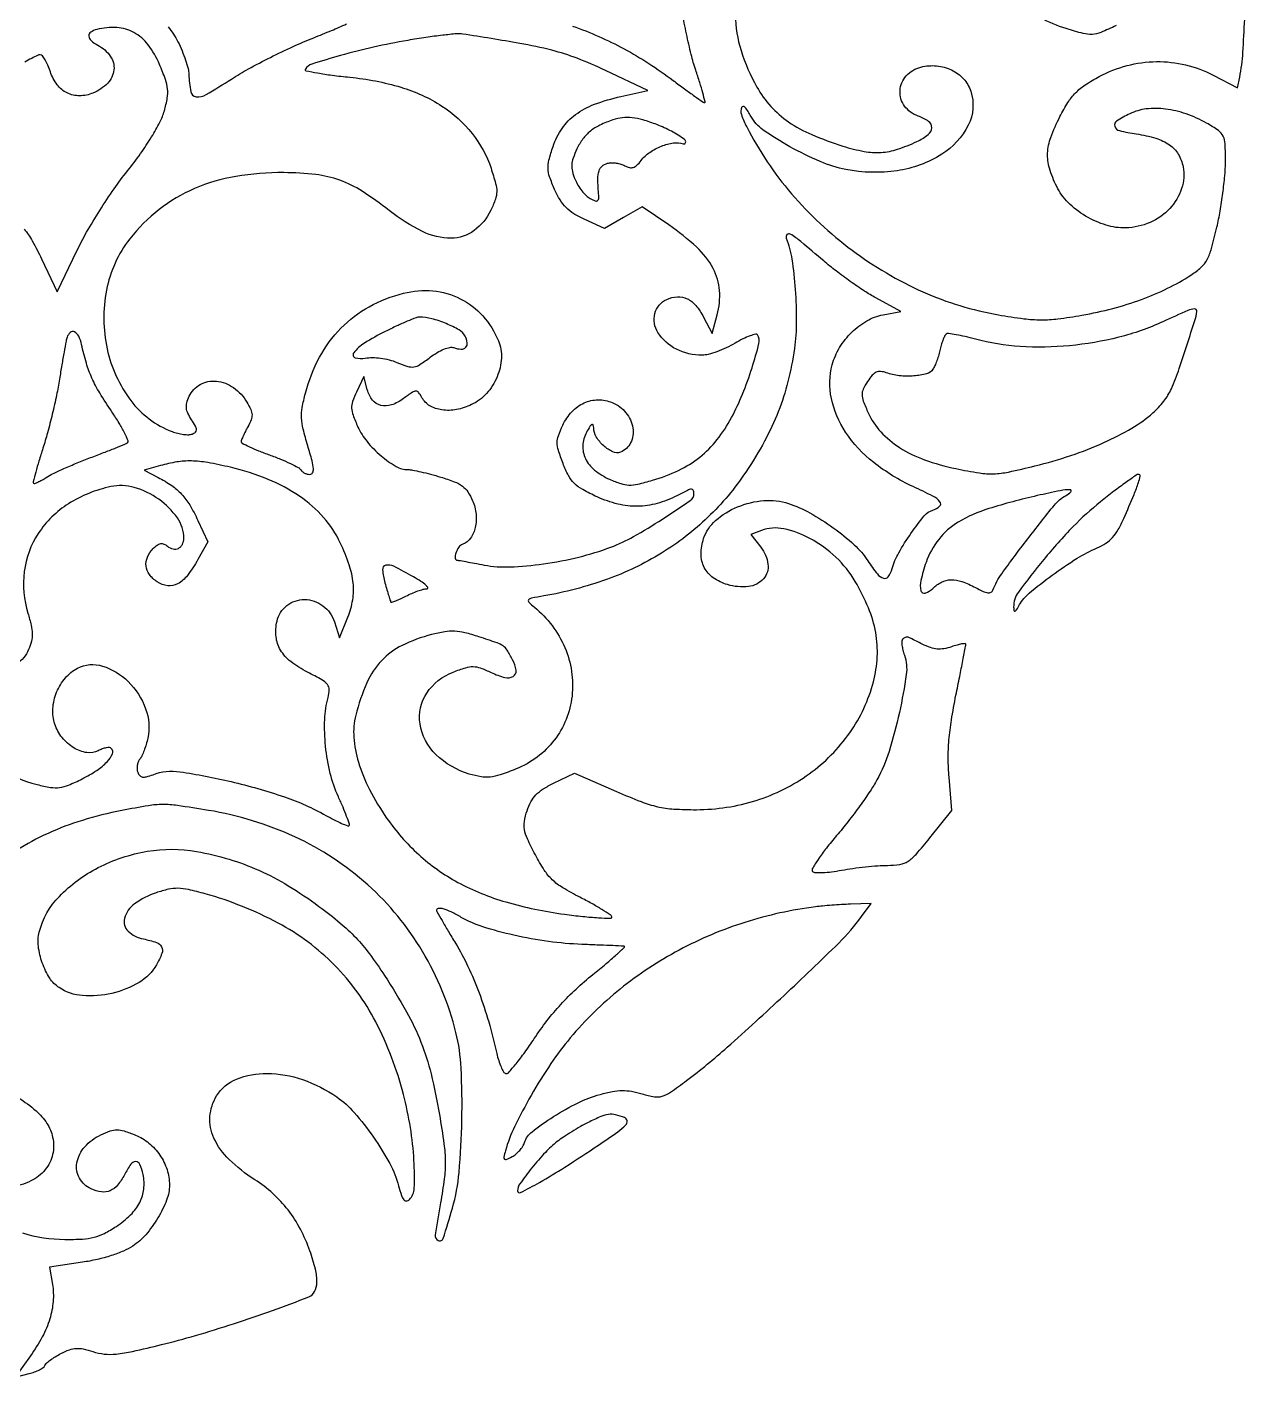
# Model space of a CAD drawing. Extents: x 112 to 728, y 34 to 646.
# Drawn here: x 472.1 to 728.2, y 33.7 to 316.8 of the extents above; entities that cross this region are included whole.
import ezdxf

# ---------------------------------------------------------------- set-up
doc = ezdxf.new("R2010")
doc.units = 0

msp = doc.modelspace()

# ---------------------------------------------------------------- linework, layer by layer
for points in [[(620.660355, 319.314813, 0.072001), (621.85928, 311.907203, 0.052571), (625.181151, 304.248712, 0.055483), (628.113122, 300.186262, 0.058323), (631.82245, 296.944253, 0.049353), (636.707062, 294.255872, 0.0257), (643.237706, 291.848886, 0.029354), (647.684644, 290.746303, 0.061779), (651.230029, 290.529951, 0.063367), (654.663494, 291.186782, 0.032358), (658.745993, 292.818697, 0.052232), (661.111272, 294.266711, 0.22116), (661.861176, 295.700917, 0.258865), (661.201877, 297.031142, 0.067254), (658.993972, 298.151946, -0.152296), (656.164471, 300.24853, -0.173519), (655.213305, 303.46871, -0.171232), (656.518109, 306.593276, -0.148614), (659.574309, 308.429294, -0.084262), (662.888413, 308.687581, -0.089991), (666.020997, 307.821129, -0.094855), (668.522799, 305.964294, -0.106497), (670.038652, 303.382882, -0.198958), (669.508079, 296.227227, -0.136638), (663.961232, 290.132766, -0.104375), (654.587151, 286.68104, -0.084972), (643.868657, 286.946058, -0.052274), (638.476664, 288.606374, -0.026827), (632.122951, 291.729049, -0.024553), (626.455995, 295.278308, -0.118237), (623.945495, 298.101844, 0.046403), (622.667782, 300.034562, 0.575022), (621.968186, 299.928985, 0.18252), (621.944359, 298.462547, 0.031742), (623.063334, 295.875854, 0.059685), (632.464351, 281.864662, 0.054878), (645.153231, 270.021191, 0.055265), (660.018397, 261.293675, 0.062477), (675.839619, 256.474379, 0.009952), (681.185341, 255.661067, 0.031592), (684.792055, 255.415729, 0.032896), (688.323478, 255.631457, 0.011507), (693.356637, 256.39108, 0.02075), (699.830494, 257.800061, 0.024197), (705.835266, 259.68508, 0.025586), (711.312523, 262.024914, 0.030384), (716.204682, 264.797698, 0.039873), (718.321456, 266.427312, 0.084697), (719.595046, 268.0481, 0.057309), (720.534309, 270.382558, 0.010776), (721.659043, 274.852896, 0.013629), (722.332606, 278.21583, 0.009797), (722.908161, 282.002906, 0.009905), (723.314071, 285.630852, 0.02099), (723.454362, 288.454868, 0.0117), (723.39389, 292.297426, 0.102671), (722.985294, 293.940305, 0.129729), (721.982302, 295.115738, 0.022785), (719.5, 296.674831, 0.045108), (715.218008, 298.613284, 0.053343), (710.890775, 299.618978, 0.058738), (706.842462, 299.636918, 0.083207), (703.385664, 298.646868, 0.030241), (700.624058, 297.11865, 0.341614), (700.225969, 296.01621, 0.261499), (701.21253, 295.101891, 0.021979), (704.75, 294.414527, -0.035337), (708.870885, 293.499025, -0.080925), (711.726122, 292.117137, -0.104017), (713.555914, 290.157934, -0.089872), (714.561437, 287.524205, -0.125917), (714.262294, 282.933468, -0.109623), (711.80469, 278.776842, -0.102216), (707.643443, 275.839031, -0.095961), (702.562712, 274.704612, -0.082269), (698.406987, 275.272583, -0.059791), (694.136872, 277.176629, -0.060073), (690.460461, 280.02333, -0.085475), (688.060108, 283.375833, -0.038876), (686.542865, 287.251633, -0.085792), (686.150237, 290.39531, -0.077858), (686.823548, 293.677783, -0.027788), (688.75, 298.070685, -0.024205), (690.419409, 301.0051, -0.053013), (692.025876, 303.026288, -0.052274), (694.036012, 304.681432, -0.02295), (697, 306.452103, -0.059258), (702.827029, 308.740616, -0.060846), (708.97586, 309.57149, -0.061286), (715.103974, 308.896854, -0.061709), (720.870592, 306.756992), (725.987551, 304.102219), (726.437678, 306.301109, 0.036507), (727.113516, 311.513733, 0.002869), (727.816275, 325.496673, 0.003724)], [(586.5, 317.03458, -0.019833), (592.027432, 314.855959, -0.020101), (597.339587, 312.25503, -0.019719), (602.519763, 309.185423, -0.017559), (607.651963, 305.602378, 0.0032), (610.030206, 303.838326, 0.004985), (612.104201, 302.351948, 0.001638), (613.90916, 301.094231, 0.152493), (614.210945, 301, 0.489562), (614.333811, 301.158223, 0.003627), (613.850042, 302.995169, 0.00929), (613.21177, 305.187218, 0.005419), (612.36943, 307.792066, -0.019782), (611.414204, 311.064131, -0.009249), (610.42487, 315.367231, -0.009147), (609.552231, 319.924463, -0.012661)], [(501.706378, 316.865658, -0.060483), (503.775762, 313.734543, -0.017886), (504.632327, 311.854052, -0.017044), (505.367276, 309.886984, -0.017272), (505.896588, 308.106346, -0.056311), (506.070285, 306.890469, 0.039266), (506.463315, 303.261582, 0.330377), (507.600587, 302.210054, 0.16082), (509.682751, 302.65568, 0.010533), (515, 305.921668, -0.017488), (518.570255, 308.046794, -0.009089), (523.160938, 310.458706, -0.009026), (527.970268, 312.767222, -0.013583), (532.25, 314.588329, 0.005421), (535.987741, 316.107239, 0.008717), (539.135937, 317.491526, 0.003229)], [(700.533293, 317.133252, -0.014284), (697.317144, 315.707272, -0.082019), (695.50615, 315.292589, -0.078389), (693.622735, 315.472111, -0.012432), (690.041022, 316.487912, -0.048618), (684.72077, 318.727087, -0.036495)], [(471.524329, 274.439611, -0.045948), (473.229268, 271.969778, -0.016808), (475.186833, 268.198112), (478.474375, 261.30696), (482.581781, 269.90348, -0.019156), (484.621178, 273.782485, -0.010585), (487.390347, 278.365566, -0.010542), (490.397568, 282.898341, -0.016661), (493.183519, 286.638871, 0.013258), (495.946713, 290.296628, 0.017382), (498.261216, 293.785802, 0.019212), (500.000359, 296.876707, 0.050318), (500.928608, 299.245015, 0.024101), (501.544624, 301.938971, 0.070257), (501.613752, 303.841178, 0.060804), (501.156081, 305.836996, 0.014846), (499.912794, 308.981079, 0.060066), (497.520391, 313.099636, 0.104499), (494.551817, 315.684023, 0.112945), (490.963955, 316.727954, 0.078616), (486.75, 316.310674, 0.084433), (485.474834, 315.734973, 0.267894), (485.079048, 314.925489, 0.201809), (485.554672, 313.982174, 0.053582), (486.977082, 313.012265, -0.115731), (489.591173, 310.711037, -0.181826), (490.3482, 307.851536, -0.170369), (489.040615, 305.062612, -0.100886), (485.961592, 302.984091, -0.094934), (483.140657, 302.402274, -0.119629), (480.548903, 302.992816, -0.115019), (478.444273, 304.734049, -0.083141), (477.020468, 307.437982, 0.02238), (476.501398, 308.802397, 0.032128), (475.912953, 309.953657, 0.033302), (475.337405, 310.788957, 0.229109), (474.901008, 311, 0.111377), (474.339143, 310.873271, 0.011196), (473.104058, 310.251984, 0.013611), (471.651784, 309.428773, 0.010426)], [(465.790455, 161.82379, 0.093885), (474.232799, 157.946201, 0.020988), (477.075375, 157.365923, 0.071296), (478.961951, 157.333754, 0.067541), (480.834949, 157.832372, 0.017551), (483.675447, 159.135616, 0.029787), (486.741865, 160.910965, 0.055758), (488.939447, 162.746109, 0.087804), (490.020057, 164.365375, 0.308983), (489.800277, 165.533057, 0.192127), (489.414952, 165.698596, 0.051576), (488.737827, 165.64641, 0.04444), (487.918554, 165.420727, 0.033456), (487.066682, 165.035687, -0.165114), (484.677875, 164.640074, -0.097121), (481.93695, 165.661731, -0.085649), (479.489864, 167.813646, -0.090203), (477.958693, 170.62516, -0.097006), (477.547571, 173.887312, -0.079678), (478.339362, 177.31432, -0.079763), (480.161817, 180.318627, -0.09758), (482.728511, 182.359607, -0.198373), (487.94599, 182.807258, -0.119841), (493.331825, 179.544931, -0.108234), (497.004782, 173.839808, -0.142692), (497.453146, 167.700662, -0.019384), (497.118028, 166.384552, -0.018474), (496.677313, 165.076748, -0.018784), (496.202276, 163.95175, -0.060291), (495.772652, 163.262735, 0.076664), (495.434125, 162.678217, 0.054976), (495.2382, 161.947837, 0.054837), (495.20584, 161.190003, 0.07502), (495.352447, 160.523921, 0.094577), (495.775514, 159.841563, 0.169849), (496.350033, 159.534594, 0.105112), (497.200624, 159.581616, 0.024665), (498.564582, 160.024554, -0.128078), (504.168922, 160.63532, -0.021288), (514.912632, 158.582617, -0.02447), (526.134213, 155.352343, -0.045142), (534.799297, 151.488611, 0.008947), (536.552264, 150.549622, 0.014243), (538.087274, 149.816843, 0.008079), (539.370769, 149.273063, 0.301134), (539.66646, 149.333127, 0.287215), (539.737271, 149.641063, 0.005412), (539.155662, 151.263683, 0.011415), (538.393131, 153.184931, 0.00717), (537.41878, 155.39644, -0.047805), (535.729127, 160.268943, -0.033798), (534.744669, 165.980337, -0.034287), (534.549811, 171.614233, -0.059807), (535.263151, 176.22649, 0.062474), (535.506596, 177.857876, 0.178075), (535.141246, 178.927626, 0.094408), (533.983903, 179.904375, 0.010924), (530.974561, 181.512891, -0.046381), (527.455503, 183.727604, -0.094428), (525.289866, 186.156891, -0.110028), (524.36264, 188.949182, -0.079577), (524.551327, 192.233692, -0.175074), (526.615885, 195.50603, -0.169648), (530.325121, 196.756778, -0.158897), (534.191426, 195.449599, -0.155003), (536.591107, 192.102799), (537.682215, 188.748512), (539.41429, 193.077393, 0.053961), (540.427515, 196.699075, 0.066875), (540.537401, 200.195032, 0.056966), (539.699612, 204.01427, 0.027421), (537.816584, 208.666815, 0.072402), (534.317952, 213.961022, 0.060175), (529.24797, 218.426434, 0.05374), (522.691684, 221.961465, 0.038916), (514.781481, 224.489482, 0.013944), (510.01374, 225.474086, 0.037942), (506.585716, 225.817749, 0.04597), (503.539937, 225.610911, 0.030065), (500.102057, 224.842884), (496.704115, 223.866145), (499.599828, 222.36383, -0.030649), (502.471963, 220.642744, -0.055464), (504.544525, 218.854276, -0.052519), (506.244481, 216.585723, -0.024691), (507.967062, 213.346686), (510.063862, 208.885936), (507.956514, 205.136416, -0.034882), (505.76574, 201.805449, -0.105014), (503.714174, 200.041958, -0.157498), (501.638592, 199.646354, -0.114484), (499.416752, 200.46259, -0.088916), (497.808665, 201.983076, -0.13092), (497.099203, 203.781932, -0.132996), (497.38353, 205.674314, -0.093225), (498.605946, 207.463089, -0.039796), (499.452788, 208.184882, -0.116415), (500.15645, 208.477844, -0.142598), (500.828649, 208.396408, -0.072345), (501.562141, 207.948427, 0.117044), (502.740301, 207.365154, 0.170774), (503.881012, 207.493006, 0.168537), (504.700736, 208.310171, 0.113743), (505, 209.608677, 0.15455), (503.650212, 213.871191, 0.085509), (499.758256, 217.774415, 0.082553), (494.626127, 220.263068, 0.125643), (489.700662, 220.444405, 0.086786), (480.826881, 216.834958, 0.108361), (474.489237, 210.623629, 0.114454), (471.550924, 202.615578, 0.105655), (472.311049, 193.878153, -0.017577), (472.988321, 191.354147, -0.05163), (473.210284, 189.570974, -0.064279), (473.04137, 188.008796, -0.040506), (472.468493, 186.262897, -0.155388), (469.924734, 183.281385, -0.166987)], [(471.18787, 63.912515, 0.07223), (480.040463, 62.553563, 0.015724), (483.737552, 62.63985, 0.048278), (486.210753, 63.01683, 0.056393), (488.350854, 63.823373, 0.027864), (490.862387, 65.290844, 0.047809), (493.858518, 67.713945, 0.080172), (495.775299, 70.314358, 0.09145), (496.623164, 73.1268, 0.081836), (496.461844, 76.173724, 0.045085), (495.792309, 78.29072, 0.306011), (494.921014, 78.862127, 0.242056), (493.881391, 78.309672, 0.032541), (492.562665, 76.121181, -0.052983), (491.125871, 73.943002, -0.12051), (489.557291, 72.77036, -0.134498), (487.742907, 72.524481, -0.073841), (485.572905, 73.148736, -0.160748), (483.126228, 75.411179, -0.171873), (482.591137, 78.618484, -0.139856), (484.218553, 81.961699, -0.099528), (487.575659, 84.468878, -0.026094), (489.578982, 85.294437, -0.085903), (490.983489, 85.531667, -0.0764), (492.473892, 85.296402, -0.017888), (494.860056, 84.439318, -0.077721), (497.694467, 82.756659, -0.070594), (499.988306, 80.239299, -0.070795), (501.486172, 77.190533, -0.078992), (502, 73.958402, -0.09299), (501.410245, 70.814757, -0.042538), (499.565269, 67.052376, -0.042141), (497.033467, 63.544499, -0.07043), (494.30399, 61.146876, -0.044903), (492.382419, 60.120971, -0.022386), (489.794929, 59.159185, -0.020951), (486.84482, 58.345196, -0.019997), (483.790871, 57.766298), (476.868326, 56.738844), (477.458497, 53.119422, -0.060619), (477.60395, 49.533935, -0.054692), (476.902976, 45.88556, -0.048583), (475.321125, 42.103967, -0.032393), (472.832739, 38.117564), (469.658464, 33.697464), (472.579232, 34.42267, 0.025735), (473.722364, 34.769817, 0.031898), (474.742001, 35.213058, 0.033439), (475.524231, 35.682685, 0.15581), (475.840347, 36.094978, -0.125805), (476.152786, 36.556327, -0.021502), (476.982023, 37.229953, -0.022266), (478.049291, 37.951837, -0.018234), (479.248972, 38.628748, -0.031963), (481.004861, 39.398909, -0.072738), (482.419676, 39.691932, -0.068608), (483.909915, 39.575458, -0.025949), (485.929218, 39.02336, 0.054109), (488.317905, 38.512577, 0.050926), (490.810932, 38.510622, 0.029175), (494.257861, 39.064456, 0.005803), (500.338368, 40.483366, 0.010886), (507.443839, 42.393593, 0.00739), (515.449981, 44.862994, 0.007241), (523.623467, 47.64839, 0.008613), (531.25, 50.52033, 0.183358), (532.449001, 51.61526, 0.112037), (532.919405, 53.49748, 0.066414), (532.609034, 56.285274, 0.023779), (531.459002, 60.124273, 0.03709), (529.446395, 64.720247, 0.043064), (526.859242, 68.730282, 0.043914), (523.672202, 72.173231, 0.041446), (519.873885, 75.080928, -0.049253), (514.490734, 79.336493, -0.094467), (511.325948, 83.816219, -0.122886), (510.497587, 88.313899, -0.12437), (511.886337, 92.651083, -0.159239), (516.081034, 96.167201, -0.098029), (522.470479, 97.37192, -0.081659), (529.927612, 96.076265, -0.067861), (537.112302, 92.422175, -0.062355), (540.75769, 89.156159, -0.027177), (544.756002, 84.018649, -0.027221), (548.191911, 78.446749, -0.058845), (550.059626, 73.778567, 0.01437), (550.656908, 71.789903, 0.087903), (551.164923, 70.850783, 0.259503), (551.703387, 70.628331, 0.169608), (552.322796, 70.929111, 0.189872), (553.341316, 73.288982, 0.022277), (553.269047, 79.128985, 0.025522), (552.522424, 86.018273, 0.023665), (551.06663, 92.97428, 0.055823), (545.246439, 108.198188, 0.075861), (536.615626, 120.08237, 0.075425), (524.790699, 128.89899, 0.054455), (509.5, 135.029512, 0.012399), (505.971499, 135.92188, 0.050609), (503.779408, 136.190162, 0.062117), (501.805602, 135.985289, 0.025178), (499.200383, 135.242221, 0.072625), (494.692094, 132.934067, 0.172665), (492.562465, 129.891293, 0.27739), (493.314376, 127.200373, 0.143906), (496.53419, 125.559564, -0.03312), (499.259382, 124.858885, -0.199495), (500.343328, 123.924002, -0.212035), (500.409198, 122.535372, -0.037653), (499.259953, 120.130222, -0.128866), (495.64915, 116.460772, -0.076946), (489.935739, 114.155246, -0.076748), (483.775771, 113.681476, -0.12657), (478.861589, 115.355035, -0.106477), (476.879485, 117.364262, -0.055946), (475.331432, 120.531102, -0.055404), (474.506445, 124.019876, -0.093357), (474.700179, 127.011615, -0.130952), (478.903999, 134.504837, -0.081565), (487.054525, 140.527061, -0.076083), (497.332409, 143.952443, -0.086763), (507.691412, 143.918613, -0.028723), (514.485637, 142.300619, -0.032669), (520.754705, 139.965708, -0.031168), (526.906837, 136.73022, -0.022378), (533.356458, 132.400384, -0.014605), (537.813764, 128.903889, -0.029389), (541.072975, 125.84838, -0.029727), (543.928114, 122.454841, -0.015308), (547.107243, 117.900384, -0.016995), (551.72065, 110.287181, -0.033704), (554.747604, 103.914398, -0.034201), (556.864064, 97.254003, -0.018052), (558.615466, 88.753962, -0.007789), (559.55316, 82.613037, -0.030956), (559.835189, 78.811677, -0.035459), (559.626396, 75.260248, -0.012539), (558.84089, 70.222786, 0.007814), (557.727537, 63.500626, 0.334312), (558.37748, 62.301687, 0.448656), (559.410653, 62.756513, 0.008447), (561.337673, 69.081399, 0.047789), (562.735428, 76.619649, 0.017047), (563.324028, 87.561169, 0.016991), (563.167391, 98.494449, 0.04923), (562.062759, 105.970961, 0.072982), (555.078135, 122.925591, 0.07586), (543.587463, 136.907415, 0.074721), (528.282827, 146.984725, 0.06776), (510.174372, 152.542965, 0.004815), (503.65365, 153.547625, 0.036489), (500.550857, 153.766095, 0.041019), (497.583701, 153.514348, 0.006986), (492, 152.494793, 0.024764), (483.728827, 150.434771, 0.033637), (476.532465, 147.718977, 0.034597), (469.923516, 144.131861, 0.028672)], [(470.323669, 92.23362, -0.046147), (474.009723, 89.527887, -0.067006), (476.286946, 86.886768, -0.090629), (477.503135, 83.985726, -0.10925), (477.49792, 80.348051, -0.119898), (475.941664, 77.188922, -0.1058), (472.912549, 74.820514, -0.070571), (468.705919, 73.46434, -0.041948)]]:
    msp.add_lwpolyline(points, format="xyb")
for points in [[(552, 314.030029, 0.012256), (544.8055, 312.599302, 0.013256), (537.877043, 310.849901, 0.007729), (531.87473, 309.063343, 0.180025), (530.493136, 307.988894, 0.519717), (530.629309, 307.671268, 0.007149), (533.052775, 307.197928, 0.012745), (536.109852, 306.726192, 0.007239), (539.829368, 306.303579, -0.047426), (550.520909, 304.209238, -0.071326), (559.141025, 300.249294, -0.081604), (565.470865, 294.517128, -0.088071), (569.43317, 287.201205, -0.012287), (570.397335, 284.040816, -0.069101), (570.631912, 282.294842, -0.085615), (570.353395, 280.721825, -0.024257), (569.394272, 278.418438, -0.123028), (565.864893, 274.123737, -0.160082), (561.06326, 272.529292, -0.117099), (555.059779, 273.934974, -0.05074), (548.085561, 278.351614, 0.024008), (542.381525, 282.405883, 0.056225), (537.694369, 284.714024, 0.057779), (532.690024, 285.884804, 0.026598), (526, 286.294785, 0.043621), (515.923664, 285.495444, 0.06005), (507.218945, 282.932828, 0.064377), (499.834882, 278.558244, 0.061457), (493.674922, 272.388705, 0.117723), (488.78982, 261.666157, 0.102647), (488.931327, 249.309356, 0.107546), (493.900823, 238.482094, 0.141664), (502.541843, 231.984091, 0.030638), (503.720416, 231.616848, 0.030002), (504.943292, 231.393284, 0.031424), (506.03725, 231.329756, 0.090644), (506.780784, 231.469373, 0.084176), (507.457485, 231.869841, 0.235415), (507.669186, 232.362213, 0.11584), (507.453337, 233.093541, 0.015598), (506.611525, 234.470135, -0.035527), (505.857825, 235.820689, -0.085211), (505.555258, 236.922588, -0.089493), (505.644527, 238.028587, -0.042144), (506.128659, 239.383031, -0.162175), (508.43094, 241.858941, -0.151412), (511.828284, 242.546307, -0.129035), (515.445639, 241.194777, -0.10615), (518.248897, 238.155797, -0.027789), (519.050849, 236.60784, -0.096194), (519.307656, 235.514189, -0.102501), (519.128703, 234.442442, -0.033958), (518.449604, 232.99101, 0.008641), (517.91904, 231.992058, 0.010956), (517.465464, 231.050781, 0.009118), (517.119256, 230.251809, 0.083492), (517.035435, 229.883991, 0.297754), (517.217819, 229.566431, 0.007695), (518.763119, 228.809864, 0.013854), (520.682065, 227.970825, 0.008712), (522.966673, 227.092423, -0.010181), (525.29526, 226.18925, -0.013846), (527.354637, 225.274396, -0.010702), (529.015008, 224.436941, -0.132944), (529.52569, 223.958433, 0.086564), (529.85157, 223.591544, 0.053375), (530.340393, 223.28154, 0.051563), (530.907277, 223.071075, 0.063199), (531.467344, 223, 0.285385), (532.019157, 223.342885, 0.134967), (532.184206, 224.198763, 0.046426), (531.897395, 225.863651, 0.007655), (530.99938, 229.002049, -0.01398), (530.043742, 232.508937, -0.048327), (529.712098, 234.836948, -0.054462), (529.85291, 237.037928, -0.021307), (530.504232, 240.016042, -0.058487), (533.470936, 247.558178, -0.071141), (537.961755, 253.670513, -0.072746), (543.894119, 258.17911, -0.065047), (551.096143, 261.01172, -0.084379), (557.25143, 261.483234, -0.093608), (562.979474, 259.844923, -0.093754), (567.708676, 256.233219, -0.084934), (570.989615, 251.025073, -0.112236), (571.610361, 247.390631, -0.086268), (570.703661, 243.455907, -0.084085), (568.487237, 239.970161, -0.098235), (565.348053, 237.628933, -0.064763), (562.191704, 236.598258, -0.081527), (559.122137, 236.525849, -0.096332), (556.589497, 237.39668, -0.13994), (554.954994, 239.084094, 0.036011), (554.248898, 240.201904, 0.250839), (553.684615, 240.470239, 0.138745), (552.934189, 240.218736, 0.009382), (551.077505, 238.899181, -0.07484), (548.565998, 237.568475, -0.146415), (546.3244, 237.462887, -0.166357), (544.583423, 238.587143, -0.103389), (543.48952, 240.785835), (542.780212, 243.5), (541.223818, 240.281965, 0.0281), (540.399914, 238.301825, 0.0952), (540.194043, 236.923617, 0.079654), (540.496137, 235.437323, 0.016036), (541.529244, 232.935148, 0.067331), (543.433614, 229.88471, 0.043577), (546.363579, 226.920852, 0.044013), (549.524279, 224.683048, 0.1328), (552.050633, 224, -0.048245), (552.967065, 223.911368, -0.007868), (554.71561, 223.541301, -0.008606), (556.765763, 223.036307, -0.007488), (558.895234, 222.438472, -0.019622), (561.73839, 221.471246, -0.067891), (563.438429, 220.536483, -0.08729), (564.593723, 219.316957, -0.047145), (565.57017, 217.486303, -0.072489), (566.291871, 214.67228, -0.082184), (566.131431, 211.893295, -0.095881), (565.150646, 209.654169, -0.151228), (563.515008, 208.367385, 0.146812), (562.669877, 207.714248, 0.073084), (562.044826, 206.500029, 0.102389), (561.908697, 205.420382, 0.391363), (562.36351, 205, -0.043276), (562.633474, 204.97659, -0.000663), (564.177201, 204.704728, -0.001772), (565.969752, 204.380038, -0.001171), (568.027317, 203.994819, 0.05666), (573.374662, 203.597199, 0.025297), (580.415218, 204.229442, 0.024695), (587.85686, 205.656944, 0.031129), (594.553379, 207.736803, 0.037067), (599.332868, 209.9722, 0.015798), (605.382326, 213.624582, 0.00799), (611.214462, 217.535846, 0.245795), (612, 219.037261, 0.114624), (611.846388, 219.698527, 0.324338), (611.450903, 219.907965, 0.07931), (610.613097, 219.65015, 0.00544), (608.390885, 218.527769, -0.051607), (604.258291, 216.898889, -0.064516), (600.181184, 216.309848, -0.063433), (596.03393, 216.776575, -0.047679), (591.692041, 218.28345, -0.019396), (588.662966, 219.814965, -0.066851), (586.90205, 221.127171, -0.07688), (585.680798, 222.755771, -0.031299), (584.52964, 225.283216, -0.014507), (583.564348, 228.048969, -0.075102), (583.312107, 229.643783, -0.088432), (583.564592, 231.119401, -0.024304), (584.473965, 233.303892, -0.076339), (586.403686, 236.152292, -0.098923), (588.955235, 237.996152, -0.106081), (591.875078, 238.640466, -0.09996), (594.87028, 238.053732, -0.12464), (597.73399, 235.918454, -0.130944), (599.170877, 232.715397, -0.15586), (598.71017, 229.624211, -0.189005), (596.560999, 227.661781, -0.20328), (594.968677, 227.717037, -0.075563), (593.064169, 228.982912, -0.071667), (591.513475, 230.860832, -0.131826), (590.959962, 232.75, 0.072711), (590.85201, 233.386355, 0.488927), (590.593414, 233.48019, 0.116733), (590.172521, 233.052141, 0.011798), (589.456575, 231.804489, 0.112383), (588.676562, 229.024372, 0.127559), (589.23626, 226.319471, 0.108318), (591.163265, 223.904996, 0.065209), (594.298125, 221.977888, 0.02485), (596.653021, 221.061092, 0.074707), (598.347804, 220.765921, 0.062758), (600.212653, 220.956898, 0.013975), (603.31849, 221.767683, 0.040583), (608.767159, 223.84613, 0.056472), (613.191524, 226.609932, 0.057692), (616.816772, 230.242801, 0.04488), (619.874958, 234.916776, 0.025697), (622.17333, 239.820302, 0.02018), (624.167769, 245.34279, 0.013787), (625.626089, 250.440251, 0.20392), (625.351816, 252.239766, 0.325771), (624.938467, 252.408403, 0.026862), (623.759234, 252.048522, 0.027847), (622.272948, 251.410302, 0.017206), (620.599692, 250.505555, -0.02356), (618.770867, 249.546512, -0.02178), (616.812003, 248.736007, -0.022355), (615.004965, 248.16898, -0.06493), (613.709195, 248, -0.11552), (608.312521, 249.263711, -0.136993), (604.431068, 252.753619, -0.205899), (603.788162, 256.736096, -0.228842), (606.269222, 259.705709, -0.092213), (608.527218, 260.260548, -0.127284), (610.565618, 259.855475, -0.107817), (612.38908, 258.428034, -0.053693), (614.015641, 255.969753), (615.78255, 252.552929), (616.862873, 256.465537, 0.086481), (617.359825, 261.579619, 0.104986), (616.009073, 266.19235, 0.082754), (612.561115, 270.642299, 0.036103), (606.706379, 275.321703), (601.145411, 279.143407), (597.189976, 276.866947), (593.234541, 274.590488), (588.963108, 276.516636, -0.032838), (586.776068, 277.681172, -0.058987), (585.18789, 278.946608, -0.058734), (583.934721, 280.551842, -0.032272), (582.779868, 282.764739, -0.018409), (581.711639, 285.441889, -0.076605), (581.384474, 287.143631, -0.073854), (581.578675, 288.895294, -0.01638), (582.445432, 291.793347, -0.071008), (584.342415, 295.573101, -0.082471), (587.144592, 298.454276, -0.069354), (591.135679, 300.615175, -0.034874), (596.640045, 302.245971), (602.334639, 303.509313), (593.41732, 307.727775, 0.018628), (587.485561, 310.268027, 0.02936), (582.210403, 311.950029, 0.019607), (575.444951, 313.397349, 0.004116), (563.5, 315.365627, 0.061379), (562.243289, 315.406455, 0.006374), (559.296875, 315.102272, 0.007843), (555.784188, 314.638361, 0.0062)], [(595, 297.347931, 0.03182), (592.280272, 296.255736, 0.058251), (590.260784, 294.984379, 0.064211), (588.71893, 293.376115, 0.04829), (587.458602, 291.271518, 0.024721), (586.658349, 289.344629, 0.070229), (586.364451, 287.923791, 0.078185), (586.490142, 286.566022, 0.0361), (587.050507, 284.878066, 0.038062), (587.661998, 283.670632, 0.031418), (588.486088, 282.485713, 0.032512), (589.3859, 281.491311, 0.069837), (590.219072, 280.882756, 0.026443), (591.305327, 280.373327, 0.260574), (591.788553, 280.433635, 0.236758), (592.019796, 280.886769, 0.022361), (591.971231, 282.170973, -0.017988), (591.839363, 285.0023, -0.078005), (592.081812, 286.661164, -0.13949), (592.73237, 287.658449, -0.115463), (593.857967, 288.252607, -0.061102), (594.699894, 288.36587, -0.038013), (595.695512, 288.301748, -0.03771), (596.683548, 288.085272, -0.054838), (597.504379, 287.737611, 0.06645), (598.46074, 287.358397, 0.139108), (599.254021, 287.383508, 0.114609), (600.016528, 287.836761, 0.037405), (600.896412, 288.817022, -0.078306), (602.704282, 290.527721, -0.055915), (605.166855, 291.840537, -0.058049), (607.711278, 292.523129, -0.121083), (609.741316, 292.329976, 0.425418), (610.246064, 292.58548, 0.319721), (610.034977, 293.220016, 0.034427), (607.281208, 294.953875, 0.031351), (604.229764, 296.354861, 0.019472), (601.294486, 297.356315, 0.0457), (599.02518, 297.812828, 0.05677), (597.033425, 297.800408, 0.04969)], [(631.354189, 272.519382, -0.053599), (632.516782, 268.136958, -0.019758), (633.237035, 261.77347, -0.019975), (633.460284, 255.061721, -0.032889), (633.049405, 249.400224, -0.02678), (631.703185, 242.465725, -0.032378), (629.680729, 236.152645, -0.031284), (626.7952, 229.980367, -0.022416), (622.847088, 223.46331, -0.054062), (614.930295, 214.016794, -0.053878), (605.164143, 206.474674, -0.051732), (593.637573, 200.955243, -0.043191), (580.50387, 197.50525, 0.005823), (577.893098, 197.024245, 0.170778), (577.318891, 196.686159, 0.392698), (577.341245, 196.22102, 0.021618), (578.52576, 195.158513, -0.119367), (584.908729, 186.679051, -0.130753), (586.420609, 176.512058, -0.136478), (582.684835, 167.2581, -0.135012), (574.694193, 161.215931, -0.013091), (571.331494, 159.977589, -0.054947), (569.231576, 159.514874, -0.069836), (567.336708, 159.576186, -0.029835), (564.863561, 160.159024, -0.119715), (557.890306, 164.239091, -0.163061), (554.551063, 170.655847, -0.187668), (555.959815, 177.123404, -0.156381), (561.487377, 181.548329, -0.016199), (564.12841, 182.460078, -0.078105), (565.696374, 182.687639, -0.086049), (567.185905, 182.411287, -0.02199), (569.454513, 181.454561, 0.045492), (572.340727, 180.39399, 0.202562), (574.090578, 180.637891, 0.305384), (574.688891, 181.909413, 0.08201), (573.957186, 184.142641, 0.017752), (572.813639, 186.15959, 0.105939), (571.983283, 187.029098, 0.066244), (570.728401, 187.658723, 0.004403), (566.89706, 188.945158, 0.017851), (563.938082, 189.794218, 0.049408), (561.796916, 190.106886, 0.052606), (559.713021, 189.984106, 0.022463), (556.978194, 189.404387, 0.050074), (550.787181, 187.117314, 0.090714), (546.4529, 183.924707, 0.085967), (543.384399, 179.27659, 0.041249), (541.064176, 172.492102, 0.080942), (540.667269, 167.863242, 0.054075), (541.642586, 162.62374, 0.04635), (543.948865, 156.927739, 0.031581), (547.547073, 150.931727, 0.057963), (554.263654, 143.264948, 0.059947), (562.490122, 137.443786, 0.054388), (572.566388, 133.332494, 0.035944), (584.815729, 130.761665, 0.007155), (588.718676, 130.288258, 0.012592), (591.957013, 130.024686, 0.006988), (594.551605, 129.915514, 0.520808), (594.765463, 130.203612, 0.168995), (594.4171, 130.655658, 0.007188), (592.688303, 131.751647, 0.011645), (590.557595, 132.992496, 0.007957), (588.083335, 134.306356, -0.01733), (584.473488, 136.310846, -0.054786), (582.276358, 137.984615, -0.059229), (580.587331, 140.022748, -0.022814), (578.732852, 143.201926, -0.011507), (577.062438, 146.578264, -0.062764), (576.439744, 148.515167, -0.089552), (576.427695, 150.221153, -0.036819), (576.991191, 152.473308, -0.045053), (577.806452, 154.355136, -0.067377), (578.865616, 155.797436, -0.0598), (580.367345, 157.020227, -0.027922), (582.563029, 158.242884), (586.931118, 160.365066), (595.715559, 156.513272, 0.010588), (600.899336, 154.369979, 0.036627), (604.369543, 153.305404, 0.040966), (607.753987, 152.819642, 0.015797), (612.5, 152.681609, 0.075776), (625.043478, 154.625897, 0.080271), (636.167375, 160.21004, 0.083115), (644.666294, 168.80971, 0.089796), (649.623677, 179.490668, 0.051221), (650.431825, 184.728664, 0.057582), (650.104379, 189.813227, 0.053343), (648.579473, 195.000195, 0.035427), (645.805157, 200.553076, 0.069584), (641.760833, 205.62541, 0.065321), (636.398825, 209.520866, 0.072136), (630.813874, 211.583666, 0.141967), (626.132721, 211.2448), (623.886586, 210.413901), (626.012173, 207.711654, -0.133723), (627.513503, 204.167088, -0.219317), (626.576828, 201.10676, -0.1849), (623.420501, 199.47831, -0.100773), (619.017243, 199.876688, -0.080448), (616.047899, 201.31708, -0.120849), (614.162289, 203.475385, -0.120381), (613.485063, 206.267855, -0.079439), (614.014551, 209.544089, -0.134512), (616.528431, 213.329734, -0.081484), (621.131125, 216.180736, -0.077681), (626.648069, 217.512813, -0.100381), (631.809416, 216.899746, -0.047612), (636.311116, 214.924561, -0.029034), (641.213103, 211.805484, -0.029183), (645.596092, 208.238768, -0.061268), (648.444277, 204.904839, 0.019057), (650.449993, 202.111414, 0.150099), (651.740903, 201.205327, 0.33407), (652.730384, 201.545136, 0.07613), (653.539674, 203.25, -0.055601), (654.942984, 206.547785, -0.023579), (657.501405, 210.623479, -0.019504), (660.282427, 214.306816, -0.14545), (662.076605, 215.524313, 0.102882), (663.511323, 216.331315, 0.408746), (663.581918, 217.242382, 0.100316), (662.088719, 218.430535, 0.009911), (657.942475, 220.445354, -0.058246), (649.679839, 225.498422, -0.080159), (643.785201, 231.882147, -0.093936), (640.814701, 238.941715, -0.119058), (640.998335, 245.993817, -0.070449), (642.538275, 249.598892, -0.062404), (645.071482, 252.802881, -0.06409), (648.238513, 255.206163, -0.084119), (651.638849, 256.46007), (655.362305, 257.158595), (650.144922, 260.01174, -0.019531), (647.738827, 261.452332, -0.00954), (644.781725, 263.465073, -0.009448), (641.78208, 265.677959, -0.013506), (639.213769, 267.761222, 0.003948), (634.400781, 271.820176, 0.037101), (632.197135, 273.388547, 0.356695), (631.501683, 273.289921, 0.28514)], [(710.353405, 255.018273, -0.046652), (701.101584, 251.758857, -0.03818), (690.759265, 249.992437, -0.038511), (680.378482, 249.827827, -0.050355), (671.015789, 251.35563, 0.008944), (668.868319, 251.891391, 0.013012), (666.955556, 252.28029, 0.008531), (665.363142, 252.533189, 0.175265), (664.894951, 252.435076, 0.140923), (664.612745, 252.124279, 0.021029), (664.268487, 251.343272, 0.02226), (663.93342, 250.360572, 0.017537), (663.656294, 249.270809, -0.018871), (663.356711, 248.105751, -0.015873), (662.95437, 246.89638, -0.016166), (662.515907, 245.815093, -0.04196), (662.112166, 245.07857, -0.182176), (660.774781, 244.113488, -0.046838), (658.10399, 243.652052, -0.045716), (655.040878, 243.694615, -0.059355), (652.305637, 244.317289, 0.063379), (651.130994, 244.574806, 0.131528), (650.213339, 244.415084, 0.106431), (649.374079, 243.782425, 0.033198), (648.418791, 242.516403, 0.032692), (647.493906, 240.880942, 0.11789), (647.240648, 239.7191, 0.087669), (647.503775, 238.386633, 0.013445), (648.551935, 235.88483, 0.08073), (651.177218, 231.918958, 0.064781), (655.112024, 228.63446, 0.055293), (660.362326, 226.061222, 0.035347), (666.909214, 224.217078, 0.011368), (671.846336, 223.312712, 0.047997), (674.846448, 223.124927, 0.043778), (677.953752, 223.502471, 0.008406), (683.491982, 224.771317, 0.020576), (691.038212, 226.967248, 0.024588), (697.93265, 229.66905, 0.026993), (703.806349, 232.701816, 0.047519), (708.230885, 235.897857, 0.046755), (710.525992, 238.328035, 0.059278), (712.125536, 240.96669, 0.027091), (713.782031, 245.20756, 0.002909), (717.025429, 255.25, 0.044459), (717.452911, 257.18236, 0.462976), (716.972086, 257.710722, 0.096471), (715.584604, 257.390146, 0.003137)], [(547.255038, 252.96958, 0.022663), (542.867551, 250.522712, 0.093504), (540.634062, 248.481231, 0.51662), (540.956729, 247.473561, 0.12682), (543.044225, 247.358845, -0.049769), (544.535939, 247.505413, -0.032484), (546.263089, 247.390458, -0.031325), (548.045061, 247.040289, -0.034793), (549.705944, 246.478398, 0.022371), (551.95389, 245.655171, 0.116163), (553.262745, 245.556795, 0.106747), (554.531833, 246.047504, 0.017491), (556.692689, 247.579173, -0.029316), (558.128387, 248.546677, -0.037301), (559.559483, 249.255363, -0.041429), (560.81107, 249.645856, -0.147563), (561.639173, 249.584968, 0.078866), (563.144625, 249.265663, 0.216741), (564.131411, 249.654412, 0.231487), (564.446409, 250.625476, 0.087752), (563.990938, 252.016933, 0.140357), (562.759482, 253.286175, 0.032043), (560.047376, 254.621617, 0.033927), (556.993937, 255.6527, 0.063263), (554.409722, 255.994423, 0.095026), (553.715724, 255.865002, 0.006534), (551.858294, 255.108176, 0.009131), (549.657385, 254.129931, 0.006726)], [(480.533267, 251.75, 0.030653), (480.320552, 250.9214, 0.002366), (479.89748, 248.664062, 0.003233), (479.422607, 245.963693, 0.002461), (478.936153, 243, -0.012073), (478.314578, 239.620848, -0.007284), (477.423314, 235.646875, -0.007294), (476.422053, 231.722025, -0.012675), (475.461555, 228.5, 0.005205), (474.610303, 225.792834, 0.008296), (473.945219, 223.459341, 0.003065), (473.424679, 221.461901, 0.261719), (473.503291, 221.170097, 0.292573), (473.743608, 221.114732, 0.020319), (474.417962, 221.386786, 0.023761), (475.244281, 221.808196, 0.015211), (476.163236, 222.371029, -0.032629), (477.497556, 223.125689, -0.0074), (479.857688, 224.221518, -0.007633), (482.623207, 225.405867, -0.007348), (485.458679, 226.520885, 0.002228), (488.181904, 227.559697, 0.003119), (490.605114, 228.513872, 0.001873), (492.636916, 229.337447, 0.041205), (493.206695, 229.627745, 0.372312), (493.346845, 230.073852, 0.015005), (492.569894, 231.730921, 0.019999), (491.432434, 233.771909, 0.012031), (489.930429, 236.102448, -0.012968), (487.379973, 240.076113, -0.030461), (485.740408, 243.196568, -0.033297), (484.577969, 246.319777, -0.018583), (483.563624, 250.25, 0.057968), (482.964387, 251.992518, 0.167576), (482.080062, 252.88806, 0.304377), (481.203912, 252.772355, 0.134804)], [(697.246919, 217.248437, 0.033166), (691.508995, 212.046005, 0.019603), (685.349391, 205.146444, 0.013955), (680.033297, 198.320564, 0.165246), (679.035435, 195.164741, 0.038349), (679.107601, 194.430283, 0.48087), (679.320509, 194.314044, 0.157466), (679.650633, 194.597269, 0.010477), (680.288293, 195.689598, -0.093104), (682.283892, 198.09225, -0.015071), (687.097365, 201.842473, -0.017603), (692.340681, 205.402979, -0.041411), (696.536856, 207.579846, 0.046521), (698.362342, 208.55062, 0.063583), (699.774751, 209.7615, 0.055337), (700.970114, 211.420008, 0.02616), (702.146417, 213.784436, 0.002695), (704.286262, 218.790443, 0.019021), (705.219867, 221.266861, 0.042442), (705.548279, 222.622666, 0.460367), (705.225249, 222.998437, 0.153791), (704.740592, 222.844605, 0.002987), (702.582449, 221.30873, 0.006893), (700.079083, 219.45158, 0.004531)], [(684, 218.54569, 0.018873), (673.809413, 215.822669, 0.060508), (667.401872, 212.963389, 0.089777), (663.313586, 209.38011, 0.086127), (660.668882, 204.541621, 0.023636), (659.576696, 200.759567, 0.122135), (659.59657, 198.598644, 0.43486), (660.504569, 198.104781, 0.116311), (662.077319, 199.077319, -0.079918), (663.929724, 200.416342, -0.112255), (665.902855, 200.905126, -0.091193), (668.195219, 200.529009, -0.038843), (671.042775, 199.25, 0.017277), (672.623243, 198.456594, 0.072478), (673.640356, 198.157502, 0.15558), (674.292007, 198.267612, 0.187643), (674.70039, 198.729728, -0.068438), (676.534368, 202.172716, -0.007446), (681.921371, 209.393019, -0.006076), (687.581104, 216.565713, -0.098444), (689.932467, 218.523629, 0.076401), (691.055454, 219.37839, 0.660458), (690.880907, 219.791586, 0.051538), (688.812498, 219.585584, 0.005279)], [(547.1852, 200.25, 0.004011), (547.595458, 198.793641, 0.00592), (547.980836, 197.522871, 0.002924), (548.326048, 196.453056, 0.106935), (548.455811, 196.232115, 0.299322), (548.660178, 196.181013, 0.009982), (549.481508, 196.48699, 0.015961), (550.472277, 196.915836, 0.010072), (551.601219, 197.475954, -0.018446), (552.821096, 198.055942, -0.018053), (554.089108, 198.548957, -0.018276), (555.231361, 198.900011, -0.062453), (556, 199.005885, 0.540633), (556.153216, 199.24629, 0.106912), (555.780953, 199.749579, 0.036287), (554.720101, 200.553349, 0.01413), (553.147926, 201.512045, 0.012835), (549.040304, 203.722356, 0.170774), (547.362934, 203.941151, 0.380679), (546.682625, 203.017317, 0.043483)], [(655.748321, 188.414988, 0.193392), (655.579886, 188.02027, 0.033354), (655.617543, 187.191771, 0.032064), (655.799275, 186.171134, 0.023782), (656.124623, 185.072352, -0.119772), (656.518963, 181.020581, -0.018802), (655.080549, 173.070245, -0.022006), (652.900595, 164.895115, -0.048496), (650.376935, 158.951221, -0.022857), (648.946957, 156.587891, -0.009113), (646.78304, 153.479037, -0.008996), (644.323656, 150.205219, -0.011193), (641.916426, 147.25664, 0.011137), (639.756521, 144.611614, 0.018089), (638.056184, 142.261476, 0.012379), (636.816253, 140.307273, 0.340161), (636.881865, 139.739876, 0.194301), (637.440687, 139.49294, 0.018368), (638.967968, 139.499762, 0.021367), (640.852528, 139.658297, 0.015193), (642.946614, 139.989876, -0.012169), (645.298512, 140.37687, -0.008502), (647.966342, 140.703276, -0.008583), (650.535781, 140.928869, -0.017604), (652.555472, 141, 0.038465), (655.16779, 141.201264, 0.10516), (656.889946, 141.856051, 0.069561), (658.582628, 143.31621, 0.010508), (661.469604, 146.75), (666.101241, 152.5), (665.486211, 159.526854, -0.021339), (665.313467, 163.394769, -0.021562), (665.472228, 167.249852, -0.018768), (665.995054, 171.520785, -0.010424), (666.935591, 176.683938, 0.000976), (667.726831, 180.605723, 0.001509), (668.39358, 183.997301, 0.000453), (668.961084, 186.945101, 0.047357), (669, 187.355064, 0.429008), (668.837515, 187.509583, 0.028703), (668.127271, 187.432838, 0.027309), (667.168605, 187.21883, 0.015299), (666.029008, 186.860268, -0.039377), (664.40993, 186.435247, -0.066967), (663.013737, 186.373399, -0.062807), (661.590148, 186.684151, -0.030603), (659.87537, 187.412287, 0.001878), (657.387926, 188.641544, 0.054275), (656.719413, 188.883137, 0.19282), (656.275324, 188.819367, 0.065546)], [(558, 131.602204, 0.129525), (558.074924, 131.317828, 0.001194), (559.163047, 129.406846, 0.00395), (560.441723, 127.213988, 0.002531), (561.959309, 124.687253, -0.025993), (564.589526, 119.802757, -0.020752), (566.921571, 114.294411, -0.019353), (568.941199, 108.20579, -0.015958), (570.631743, 101.575948, 0.021152), (571.037314, 100.051706, 0.028662), (571.5387, 98.718285, 0.028513), (572.06044, 97.701211, 0.190779), (572.5, 97.358105, 0.289688), (573.083964, 97.524882, 0.010273), (574.675, 99.382983, 0.016151), (576.511281, 101.772219, 0.010262), (578.5, 104.663865, -0.019365), (581.164663, 108.391178, -0.020341), (584.068519, 111.838346, -0.020166), (587.267287, 115.064983, -0.018339), (590.815512, 118.131708, 0.005544), (593.564439, 120.387363, 0.010203), (595.742536, 122.292485, 0.006159), (597.395037, 123.836173, 0.651598), (597.315512, 124.055473, 0.006313), (596.733764, 124.087673, 0.000204), (594.389557, 124.186799, 0.000393), (591.62434, 124.300423, 0.000273), (588.5, 124.42464, -0.024424), (581.506632, 125.04186, -0.020969), (574.23668, 126.35575, -0.021542), (567.714599, 128.117384, -0.053514), (563.19284, 130.103207, 0.017142), (561.065271, 131.228363, 0.042814), (559.425235, 131.85807, 0.079367), (558.372099, 131.987861, 0.403773)], [(637.5, 132.31537, 0.044646), (622.689449, 129.052294, 0.046235), (608.8751, 123.236226, 0.046828), (596.522225, 115.063633, 0.048298), (586.045527, 104.810975, 0.027287), (581.997248, 99.431491, 0.017303), (577.855688, 92.765936, 0.017179), (574.362196, 86.168785, 0.045057), (572.463599, 81.164173, 0.013821), (572.119749, 79.788318, 0.268559), (572.247538, 79.385894, 0.299791), (572.644336, 79.323465, 0.016231), (573.837647, 79.913111, 0.05118), (574.657353, 80.466314, 0.037583), (575.444273, 81.230998, 0.038299), (576.085432, 82.077845, 0.066132), (576.460722, 82.876246, -0.151666), (578.031114, 85.130958, -0.023585), (582.525786, 88.300747, -0.027243), (587.696286, 91.210553, -0.047232), (592.298873, 92.9626, -0.020003), (594.907281, 93.571507, -0.044014), (596.942598, 93.778517, -0.047926), (598.872407, 93.61916, -0.02824), (601.124734, 93.080775, 0.030209), (603.694968, 92.477081, 0.115933), (605.323732, 92.575801, 0.07932), (607.047904, 93.407992, 0.009677), (610.45657, 95.879459, 0.019947), (618.956481, 102.84611, 0.006594), (630.879434, 113.725497, 0.005296), (642.354636, 124.707607, 0.042268), (647.140429, 130.25), (649.136188, 133), (644.818094, 132.850168, 0.005462), (642.945376, 132.764698, 0.004105), (640.88719, 132.631265, 0.00415), (638.952978, 132.473766, 0.009519)], [(589.797547, 87.070135, 0.0135), (588.176045, 86.204372, 0.008945), (586.36091, 85.127871, 0.009006), (584.633988, 84.018017, 0.017276), (583.297547, 83.05629, 0.040086), (580.826477, 80.806997, 0.018871), (577.995819, 77.543425, 0.013415), (575.48898, 74.245266, 0.157044), (575, 72.726839, 0.56117), (575.600455, 72.360315, 0.010188), (579.593695, 74.516456, 0.013338), (584.932361, 77.732173, 0.005592), (591.951292, 82.330757, 0.005454), (596.041925, 85.1419, 0.049024), (597.688457, 86.559925, 0.226749), (597.972718, 87.429642, 0.27348), (597.451292, 88.096019, 0.035187), (595.530676, 88.69557, 0.091624), (594.090282, 88.766921, 0.068792), (592.486854, 88.322106, 0.013862)]]:
    msp.add_lwpolyline(points, format="xyb", close=True)

doc.saveas('drawing.dxf')
